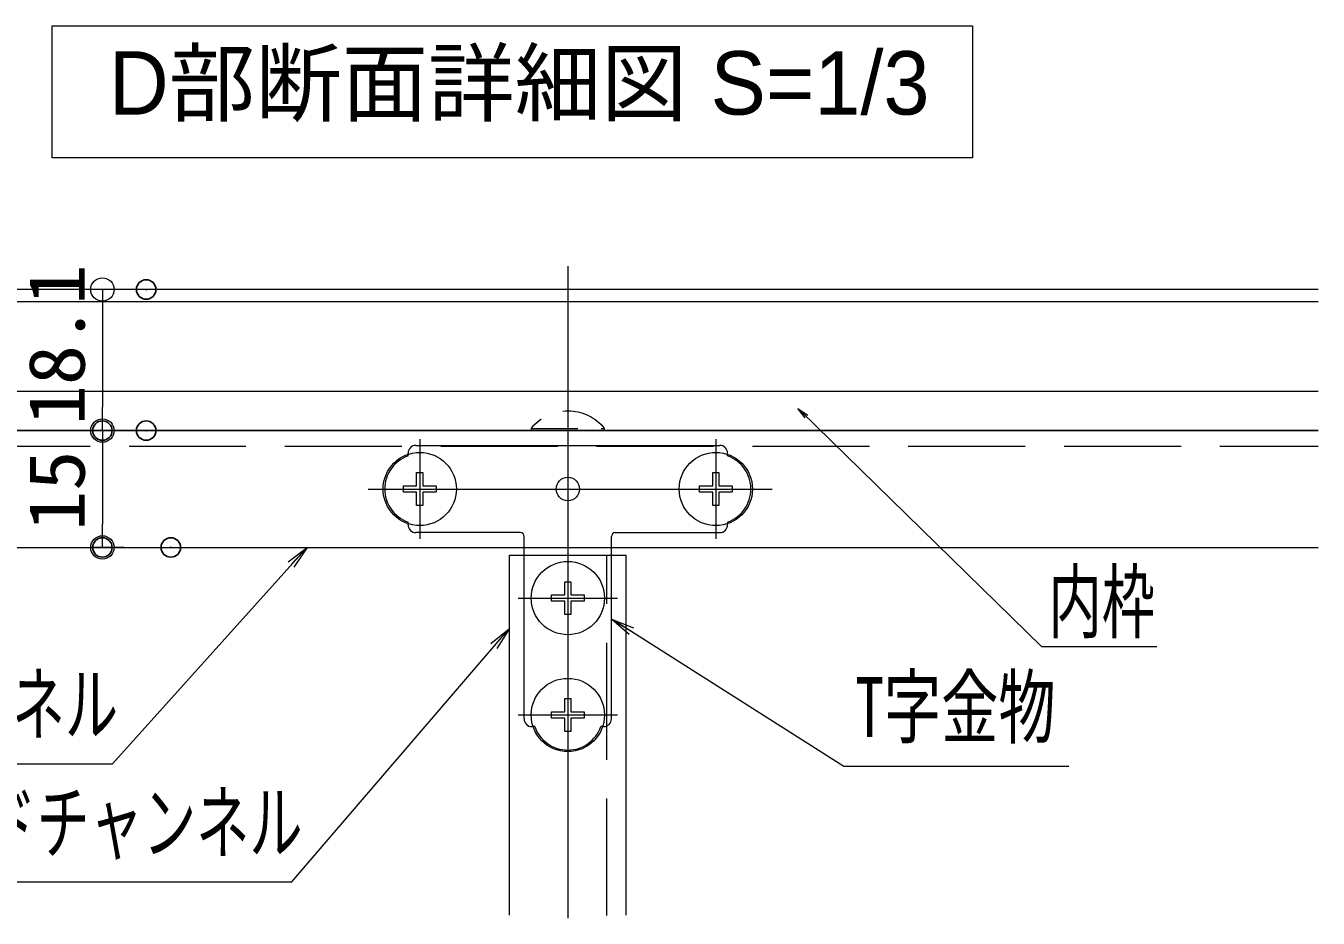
# Model space of a CAD drawing. Units: millimetres, scale not verified, with parts at other scales. Extents: x -1206 to 1200, y -831 to 831.
# Drawn here: x -971 to -639.3, y -589.4 to -360.4 of the extents above; entities that cross this region are included whole.
import ezdxf
from ezdxf.enums import TextEntityAlignment as Align

# ---------------------------------------------------------------- set-up
doc = ezdxf.new("R2010")
doc.units = ezdxf.units.MM
doc.header["$LTSCALE"] = 10
doc.header["$PDMODE"] = 32
doc.header["$PDSIZE"] = 5
doc.linetypes.add('DASHED1', pattern=[1.8, 1.2, -0.6])
doc.linetypes.add('DASHED3', pattern=[4, 3, -1])
for name, color, linetype, lineweight in [('0-1_0', 3, 'Continuous', 9), ('0-3_sunpou', 1, 'Continuous', 9), ('0-5_形材', 4, 'Continuous', 9), ('0-7_center', 5, 'Continuous', 9), ('0-9_SUNPO', 1, 'Continuous', 9), ('0-A_内枠', 6, 'Continuous', 9), ('0-B_SCREW', 2, 'Continuous', 9), ('1-3_1', 3, 'Continuous', 9)]:
    doc.layers.add(name, color=color, linetype=linetype, lineweight=lineweight)
doc.layers.add('0-4_DEFPOINTS', color=7, linetype='Continuous')
doc.layers.add('0-E_moji', color=2, linetype='Continuous')
doc.styles.add('ＭＳ ゴシック', font='')
doc.styles.add('ＭＳ Ｐゴシック', font='')
doc.styles.get('ＭＳ ゴシック').set_extended_font_data('MS Gothic')
doc.styles.get('ＭＳ Ｐゴシック').set_extended_font_data('MS PGothic')

# ---------------------------------------------------------------- blocks, each defined once
blk = doc.blocks.new('_ORIGIN')
at = {"layer": '0-1_0', "color": 1}
blk.add_line((0, 0), (-10, 0), dxfattribs=at)
blk.add_circle((0, 0), 5, dxfattribs=at)
blk = doc.blocks.new('_OPEN')
at = {"layer": '0-1_0', "color": 1}
blk.add_line((0, 0), (-10, 0), dxfattribs=at)
blk.add_lwpolyline([(-10, 1.67), (0, 0), (-10, -1.67)], dxfattribs=at)

msp = doc.modelspace()

# ---------------------------------------------------------------- linework, layer by layer
at = {"layer": '0-1_0', "color": 5}
for p, q in [((-869.94, -466.5), (-869.94, -492.06)), ((-793.94, -466.5), (-793.94, -492.06)), ((-882.72, -479.28), (-857.16, -479.28)), ((-806.72, -479.28), (-781.16, -479.28)), ((-831.94, -494.5), (-831.94, -520.06)), ((-844.72, -507.28), (-819.16, -507.28)), ((-831.94, -524.5), (-831.94, -550.06)), ((-844.72, -537.28), (-819.16, -537.28))]:
    msp.add_line(p, q, dxfattribs=at)
at = {"layer": '0-1_0', "color": 6}
for p, q in [((-872.94, -470.8), (-872.94, -470.08)), ((-870.94, -468.08), (-792.94, -468.08)), ((-790.94, -470.8), (-790.94, -470.08)), ((-872.94, -488.48), (-872.94, -487.77)), ((-844.14, -490.48), (-870.94, -490.48)), ((-819.74, -490.48), (-792.94, -490.48)), ((-790.94, -488.48), (-790.94, -487.97)), ((-843.14, -538.28), (-843.14, -491.48)), ((-820.74, -538.28), (-820.74, -491.48)), ((-840.42, -540.28), (-841.14, -540.28)), ((-822.74, -540.28), (-823.45, -540.28))]:
    msp.add_line(p, q, dxfattribs=at)
msp.add_circle((-831.94, -479.28), 3, dxfattribs=at)
for centre, radius, start, end in [((-870.94, -470.08), 2, 90, 180), ((-792.94, -470.08), 2, 0, 90), ((-870.94, -488.48), 2, 180, 270), ((-844.14, -491.48), 1, 0, 90), ((-819.74, -491.48), 1, 90, 180), ((-792.94, -488.48), 2, 270, 0), ((-841.14, -538.28), 2, 180, 270), ((-822.74, -538.28), 2, 270, 0)]:
    msp.add_arc(centre, radius, start, end, dxfattribs=at)
at = {"layer": '0-3_sunpou'}
for p, q in [((-952.16, -428.08), (-954.39, -428.08)), ((-951.39, -434.08), (-951.39, -458.28)), ((-952.16, -464.28), (-954.39, -464.28)), ((-952.16, -464.28), (-954.39, -464.28)), ((-951.39, -470.28), (-951.39, -488.28)), ((-945.84, -494.28), (-954.39, -494.28))]:
    msp.add_line(p, q, dxfattribs=at)
at = {"layer": '0-3_sunpou', "color": 7}
for points in [[(-680.72, -519.78), (-710.3, -519.78), (-772.14, -459.27)], [(-1082.28, -549.8), (-948.81, -549.8), (-900.22, -495.74)], [(-703.35, -550.5), (-761.11, -550.5), (-819.03, -513.7)], [(-1124.42, -580.14), (-902.77, -580.14), (-848.27, -516.6)]]:
    msp.add_lwpolyline(points, dxfattribs=at)
at = {"layer": '0-4_DEFPOINTS'}
for p in [(-940.16, -428.08), (-951.39, -464.28), (-940.16, -464.28), (-951.39, -494.28), (-933.84, -494.28)]:
    msp.add_point(p, dxfattribs=at)
at = {"layer": '0-5_形材'}
for p, q in [((-639.34, -428.08), (-1024.54, -428.08)), ((-639.34, -431.28), (-1024.54, -431.28)), ((-639.34, -454.28), (-1024.54, -454.28)), ((-639.34, -464.28), (-1024.54, -464.28))]:
    msp.add_line(p, q, dxfattribs=at)
at = {"layer": '0-7_center'}
for p, q in [((-831.94, -422.09), (-831.94, -589.43)), ((-883.18, -479.28), (-779.52, -479.28))]:
    msp.add_line(p, q, dxfattribs=at)
at = {"layer": '0-9_SUNPO', "color": 3}
msp.add_line((-820.74, -496.28), (-816.94, -496.28), dxfattribs=at)
at = {"layer": '0-A_内枠'}
for p, q in [((-1024.54, -464.28), (-639.34, -464.28)), ((-1024.54, -494.28), (-843.14, -494.28)), ((-846.94, -574.36), (-846.94, -496.28)), ((-846.94, -496.28), (-843.14, -496.28)), ((-820.74, -494.28), (-639.34, -494.28)), ((-820.74, -496.28), (-816.94, -496.28)), ((-816.94, -588.65), (-816.94, -496.28)), ((-816.94, -574.36), (-816.94, -496.28)), ((-846.94, -588.65), (-846.94, -537.28))]:
    msp.add_line(p, q, dxfattribs=at)
at = {"layer": '0-A_内枠', "linetype": 'DASHED3'}
for p, q in [((-1024.54, -468.28), (-639.34, -468.28)), ((-843.14, -494.28), (-820.74, -494.28)), ((-843.14, -496.28), (-820.74, -496.28)), ((-821.94, -588.76), (-821.94, -496.28))]:
    msp.add_line(p, q, dxfattribs=at)
at = {"layer": '0-A_内枠', "color": 3}
msp.add_line((-846.94, -496.28), (-843.14, -496.28), dxfattribs=at)
at = {"layer": '0-A_内枠', "linetype": 'DASHED3'}
for centre, start, end in [((-869.94, -479.28), 109.4712, 250.5288), ((-793.94, -479.28), 289.4712, 70.5288), ((-831.94, -537.28), 199.4712, 340.5288)]:
    msp.add_arc(centre, 9, start, end, dxfattribs=at)
at = {"layer": '0-B_SCREW', "linetype": 'DASHED1'}
for p, q in [((-784.51, -464.28), (-868.89, -464.28)), ((-841.34, -463.71), (-822.54, -463.71)), ((-841.34, -463.71), (-841.34, -464.28)), ((-822.54, -464.28), (-822.54, -463.71))]:
    msp.add_line(p, q, dxfattribs=at)
at = {"layer": '0-B_SCREW'}
for p, q in [((-870.74, -475.08), (-869.14, -475.08)), ((-870.74, -478.48), (-870.74, -475.08)), ((-869.14, -475.08), (-869.14, -478.48)), ((-794.74, -475.08), (-793.14, -475.08)), ((-794.74, -478.48), (-794.74, -475.08)), ((-793.14, -475.08), (-793.14, -478.48)), ((-874.14, -478.48), (-870.74, -478.48)), ((-874.14, -480.08), (-874.14, -478.48)), ((-870.74, -480.08), (-874.14, -480.08)), ((-870.74, -483.48), (-870.74, -480.08)), ((-869.14, -478.48), (-865.74, -478.48)), ((-869.14, -480.08), (-869.14, -483.48)), ((-865.74, -480.08), (-869.14, -480.08)), ((-865.74, -478.48), (-865.74, -480.08)), ((-798.14, -478.48), (-794.74, -478.48)), ((-798.14, -480.08), (-798.14, -478.48)), ((-794.74, -480.08), (-798.14, -480.08)), ((-794.74, -483.48), (-794.74, -480.08)), ((-793.14, -478.48), (-789.74, -478.48)), ((-793.14, -480.08), (-793.14, -483.48)), ((-789.74, -480.08), (-793.14, -480.08)), ((-789.74, -478.48), (-789.74, -480.08)), ((-869.14, -483.48), (-870.74, -483.48)), ((-793.14, -483.48), (-794.74, -483.48)), ((-832.74, -503.08), (-831.14, -503.08)), ((-832.74, -506.48), (-832.74, -503.08)), ((-831.14, -503.08), (-831.14, -506.48)), ((-836.14, -506.48), (-832.74, -506.48)), ((-836.14, -508.08), (-836.14, -506.48)), ((-831.14, -506.48), (-827.74, -506.48)), ((-827.74, -506.48), (-827.74, -508.08)), ((-832.74, -508.08), (-836.14, -508.08)), ((-832.74, -511.48), (-832.74, -508.08)), ((-831.14, -508.08), (-831.14, -511.48)), ((-827.74, -508.08), (-831.14, -508.08)), ((-831.14, -511.48), (-832.74, -511.48)), ((-832.74, -533.08), (-831.14, -533.08)), ((-832.74, -536.48), (-832.74, -533.08)), ((-831.14, -533.08), (-831.14, -536.48)), ((-836.14, -536.48), (-832.74, -536.48)), ((-836.14, -538.08), (-836.14, -536.48)), ((-831.14, -536.48), (-827.74, -536.48)), ((-827.74, -536.48), (-827.74, -538.08)), ((-832.74, -538.08), (-836.14, -538.08)), ((-832.74, -541.48), (-832.74, -538.08)), ((-831.14, -538.08), (-831.14, -541.48)), ((-827.74, -538.08), (-831.14, -538.08)), ((-831.14, -541.48), (-832.74, -541.48))]:
    msp.add_line(p, q, dxfattribs=at)
for centre in [(-869.94, -479.28), (-793.94, -479.28), (-831.94, -507.28), (-831.94, -537.28)]:
    msp.add_circle(centre, 9.4, dxfattribs=at)
at = {"layer": '0-B_SCREW', "linetype": 'DASHED1'}
msp.add_arc((-831.94, -471.48), 12.2, 39.6019, 140.3981, dxfattribs=at)
at = {"layer": '1-3_1'}
msp.add_lwpolyline([(-964.33, -360.4), (-728.02, -360.4), (-728.02, -394.3), (-964.33, -394.3)], close=True, dxfattribs=at)

# ---------------------------------------------------------------- block references
at = {"layer": '0-3_sunpou'}
for name, p, xscale, yscale, rotation in [('_ORIGIN', (-951.39, -428.08), 0.6, 0.6, 90), ('_ORIGIN', (-951.39, -464.28), 0.6, 0.6, 270), ('_OPEN', (-772.86, -458.58), 0.3, 0.3, 136.08354), ('_ORIGIN', (-951.39, -464.28), 0.6, 0.6, 90), ('_ORIGIN', (-951.39, -494.28), 0.6, 0.6, 270), ('_OPEN', (-898.85, -494.28), 0.6, 0.6, 46.89514), ('_OPEN', (-820.74, -512.65), 0.6, 0.6, 148.44886), ('_OPEN', (-846.94, -515.11), 0.6, 0.6, 48.35534)]:
    msp.add_blockref(name, p, dxfattribs=dict(at, xscale=xscale, yscale=yscale, rotation=rotation))

# ---------------------------------------------------------------- texts
at = {"layer": '0-3_sunpou', "color": 2, "style": 'ＭＳ ゴシック', "width": 1.05}
for s, p in [('18.1', (-951.61, -462.93)), ('15', (-951.61, -490.03))]:
    msp.add_text(s, height=14.44, rotation=90, dxfattribs=at).set_placement(p, align=Align.BOTTOM_LEFT)
at = {"layer": '0-3_sunpou', "color": 2, "style": 'ＭＳ ゴシック'}
for s, height, width, p in [('内枠', 15.4, 0.65, (-708.54, -520.54)), ('スライドチャンネル', 15.4, 0.65, (-1070.24, -546.86)), ('T字金物', 15.39, 0.7, (-758.14, -547.55)), ('中間補強材：スライドチャンネル', 15.4, 0.65, (-1104.83, -577.19))]:
    msp.add_text(s, height=height, dxfattribs=dict(at, width=width)).set_placement(p, align=Align.BOTTOM_LEFT)
at = {"layer": '0-E_moji', "style": 'ＭＳ Ｐゴシック'}
msp.add_text('D部断面詳細図 S=1/3', height=16.27, dxfattribs=at).set_placement((-949.74, -388.06), align=Align.BOTTOM_LEFT)

doc.saveas('drawing.dxf')
